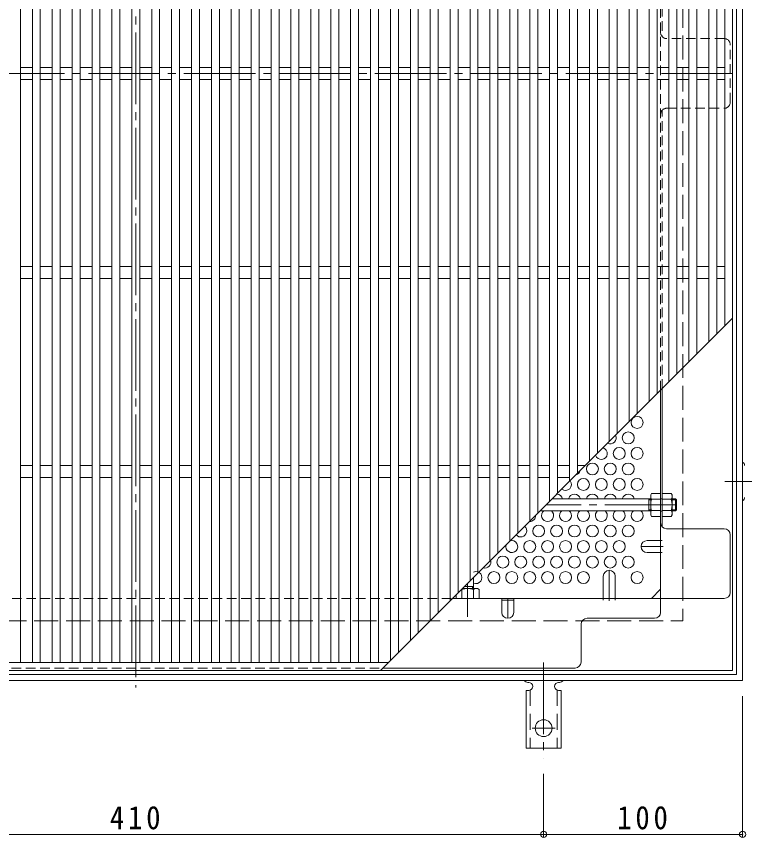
# Model space of a CAD drawing. Units: millimetres at full size, sheet at 1:4. Extents: x -925 to 1101, y -781 to 775.
# Drawn here: x -554.7 to -188.7, y -40.8 to 371.8 of the extents above; entities that cross this region are included whole.
import ezdxf

# ---------------------------------------------------------------- set-up
doc = ezdxf.new("R2010")
doc.units = ezdxf.units.MM
doc.header["$LTSCALE"] = 4
doc.header["$PDMODE"] = 32
doc.header["$PDSIZE"] = 3.2
for name, pattern in [('CHAIN1', [8, 5, -1, 1, -1]), ('CHAIN2', [12, 9, -1, 1, -1]), ('DASHED1', [1.8, 1.2, -0.6]), ('DASHED2', [3, 2, -1]), ('DASHED3', [4, 3, -1])]:
    doc.linetypes.add(name, pattern=pattern)
for name, color, linetype, lineweight in [('A-1_躯体', 3, 'Continuous', 9), ('A-2_仕上', 3, 'Continuous', 9), ('A-4_その他', 7, 'Continuous', 9), ('A-6_寸法', 2, 'Continuous', 9), ('A-7_ハッチ', 2, 'Continuous', 9), ('A-8_記号', 2, 'Continuous', 9), ('A-A_ﾊｯﾁ-ﾜｸ', 3, 'Continuous', 9), ('A-B_ﾊｯﾁ', 2, 'Continuous', 9)]:
    doc.layers.add(name, color=color, linetype=linetype, lineweight=lineweight)
doc.styles.add('ＭＳ ゴシック', font='')
doc.styles.get('ＭＳ ゴシック').set_extended_font_data('MS Gothic')

msp = doc.modelspace()

# ---------------------------------------------------------------- linework, layer by layer
at = {"layer": 'A-1_躯体', "color": 2}
for p, q in [((-189.713, 648.162), (-189.713, 38.162)), ((-192.713, 645.162), (-192.713, 41.162)), ((-189.713, 38.162), (-799.713, 38.162)), ((-192.713, 41.162), (-796.713, 41.162))]:
    msp.add_line(p, q, dxfattribs=at)
at = {"layer": 'A-1_躯体', "color": 2, "linetype": 'DASHED3'}
for p in [(-219.713, 618.161), (-769.713, 68.162)]:
    msp.add_line(p, (-219.713, 68.162), dxfattribs=at)
at = {"layer": 'A-1_躯体'}
for p, q in [((-235.913, 129.359), (-285.517, 129.359)), ((-236.913, 123.359), (-236.913, 129.359)), ((-236.913, 128.859), (-235.913, 128.859)), ((-223.413, 129.359), (-225.113, 129.359)), ((-225.113, 128.859), (-222.913, 128.859)), ((-223.413, 123.359), (-223.413, 129.359)), ((-223.413, 129.359), (-222.913, 128.859)), ((-222.913, 123.859), (-222.913, 128.859)), ((-236.913, 123.859), (-235.913, 123.859)), ((-225.113, 123.859), (-222.913, 123.859)), ((-223.413, 123.359), (-222.913, 123.859)), ((-235.913, 123.359), (-291.517, 123.359)), ((-223.413, 123.359), (-225.113, 123.359)), ((-324.913, 89.963), (-324.913, 84.359)), ((-330.413, 84.463), (-330.413, 84.359)), ((-329.517, 85.359), (-324.913, 85.359)), ((-325.413, 85.359), (-325.413, 84.359))]:
    msp.add_line(p, q, dxfattribs=at)
at = {"layer": 'A-1_躯体', "linetype": 'CHAIN2'}
for p, q in [((-222.913, 126.359), (-288.517, 126.359)), ((-327.913, 86.963), (-327.913, 70.126))]:
    msp.add_line(p, q, dxfattribs=at)
at = {"layer": 'A-2_仕上'}
for p, q in [((-194.713, 43.162), (-194.713, 643.162)), ((-552.713, 639.162), (-552.713, 47.162)), ((-546.713, 639.162), (-546.713, 47.162)), ((-542.713, 639.162), (-542.713, 47.162)), ((-536.713, 639.162), (-536.713, 47.162)), ((-532.713, 639.162), (-532.713, 47.162)), ((-526.713, 639.162), (-526.713, 47.162)), ((-522.713, 639.162), (-522.713, 47.162)), ((-516.713, 639.162), (-516.713, 47.162)), ((-512.713, 639.162), (-512.713, 47.162)), ((-506.713, 639.162), (-506.713, 47.162)), ((-502.713, 639.162), (-502.713, 47.162)), ((-496.713, 639.162), (-496.713, 47.162)), ((-492.713, 639.162), (-492.713, 47.162)), ((-486.713, 639.162), (-486.713, 47.162)), ((-482.713, 639.162), (-482.713, 47.162)), ((-476.713, 639.162), (-476.713, 47.162)), ((-472.713, 639.162), (-472.713, 47.162)), ((-466.713, 639.162), (-466.713, 47.162)), ((-462.713, 639.162), (-462.713, 47.162)), ((-456.713, 639.162), (-456.713, 47.162)), ((-452.713, 639.162), (-452.713, 47.162)), ((-446.713, 639.162), (-446.713, 47.162)), ((-442.713, 639.162), (-442.713, 47.162)), ((-436.713, 639.162), (-436.713, 47.162)), ((-432.713, 639.162), (-432.713, 47.162)), ((-426.713, 639.162), (-426.713, 47.162)), ((-422.713, 639.162), (-422.713, 47.162)), ((-416.713, 639.162), (-416.713, 47.162)), ((-412.713, 639.162), (-412.713, 47.162)), ((-406.713, 639.162), (-406.713, 47.162)), ((-402.713, 639.162), (-402.713, 47.162)), ((-396.713, 639.162), (-396.713, 47.162)), ((-392.713, 639.162), (-392.713, 47.162)), ((-386.713, 639.162), (-386.713, 47.162)), ((-382.713, 639.162), (-382.713, 47.162)), ((-376.713, 639.162), (-376.713, 47.162)), ((-372.713, 639.162), (-372.713, 47.162)), ((-366.713, 639.162), (-366.713, 48.163)), ((-362.713, 639.162), (-362.713, 52.163)), ((-356.713, 639.162), (-356.713, 58.163)), ((-352.713, 639.162), (-352.713, 62.163)), ((-346.713, 639.162), (-346.713, 68.163)), ((-342.713, 639.162), (-342.713, 72.163)), ((-336.713, 639.162), (-336.713, 78.163)), ((-332.713, 639.162), (-332.713, 82.163)), ((-326.713, 639.162), (-326.713, 88.163)), ((-322.713, 639.162), (-322.713, 92.163)), ((-316.713, 639.162), (-316.713, 98.163)), ((-312.713, 639.162), (-312.713, 102.163)), ((-306.713, 639.162), (-306.713, 108.163)), ((-302.713, 639.162), (-302.713, 112.163)), ((-296.713, 639.162), (-296.713, 118.163)), ((-292.713, 639.162), (-292.713, 122.163)), ((-286.713, 639.162), (-286.713, 128.163)), ((-282.713, 639.162), (-282.713, 132.163)), ((-276.713, 639.162), (-276.713, 138.163)), ((-272.713, 639.162), (-272.713, 142.163)), ((-266.713, 639.162), (-266.713, 148.163)), ((-262.713, 639.162), (-262.713, 152.163)), ((-256.713, 639.162), (-256.713, 158.163)), ((-252.713, 639.162), (-252.713, 162.163)), ((-246.713, 639.162), (-246.713, 168.163)), ((-242.713, 639.162), (-242.713, 172.163)), ((-236.713, 639.162), (-236.713, 178.163)), ((-232.713, 639.162), (-232.713, 182.163)), ((-226.713, 639.162), (-226.713, 188.163)), ((-222.713, 639.162), (-222.713, 192.163)), ((-216.713, 639.162), (-216.713, 198.163)), ((-212.713, 639.162), (-212.713, 202.163)), ((-206.713, 639.162), (-206.713, 208.163)), ((-202.713, 639.162), (-202.713, 212.163)), ((-198.713, 216.163), (-198.713, 639.162)), ((-546.713, 346.162), (-552.713, 346.162)), ((-536.713, 346.162), (-542.713, 346.162)), ((-526.713, 346.162), (-532.713, 346.162)), ((-516.713, 346.162), (-522.713, 346.162)), ((-506.713, 346.162), (-512.713, 346.162)), ((-496.713, 346.162), (-502.713, 346.162)), ((-486.713, 346.162), (-492.713, 346.162)), ((-476.713, 346.162), (-482.713, 346.162)), ((-466.713, 346.162), (-472.713, 346.162)), ((-456.713, 346.162), (-462.713, 346.162)), ((-446.713, 346.162), (-452.713, 346.162)), ((-436.713, 346.162), (-442.713, 346.162)), ((-426.713, 346.162), (-432.713, 346.162)), ((-416.713, 346.162), (-422.713, 346.162)), ((-406.713, 346.162), (-412.713, 346.162)), ((-396.713, 346.162), (-402.713, 346.162)), ((-386.713, 346.162), (-392.713, 346.162)), ((-376.713, 346.162), (-382.713, 346.162)), ((-366.713, 346.162), (-372.713, 346.162)), ((-356.713, 346.162), (-362.713, 346.162)), ((-346.713, 346.162), (-352.713, 346.162)), ((-336.713, 346.162), (-342.713, 346.162)), ((-326.713, 346.162), (-332.713, 346.162)), ((-316.713, 346.162), (-322.713, 346.162)), ((-306.713, 346.162), (-312.713, 346.162)), ((-296.713, 346.162), (-302.713, 346.162)), ((-286.713, 346.162), (-292.713, 346.162)), ((-276.713, 346.162), (-282.713, 346.162)), ((-266.713, 346.162), (-272.713, 346.162)), ((-256.713, 346.162), (-262.713, 346.162)), ((-246.713, 346.162), (-252.713, 346.162)), ((-236.713, 346.162), (-242.713, 346.162)), ((-226.713, 346.162), (-232.713, 346.162)), ((-216.713, 346.162), (-222.713, 346.162)), ((-206.713, 346.162), (-212.713, 346.162)), ((-198.713, 346.162), (-202.713, 346.162)), ((-546.713, 340.162), (-552.713, 340.162)), ((-536.713, 340.162), (-542.713, 340.162)), ((-526.713, 340.162), (-532.713, 340.162)), ((-516.713, 340.162), (-522.713, 340.162)), ((-506.713, 340.162), (-512.713, 340.162)), ((-496.713, 340.162), (-502.713, 340.162)), ((-486.713, 340.162), (-492.713, 340.162)), ((-476.713, 340.162), (-482.713, 340.162)), ((-466.713, 340.162), (-472.713, 340.162)), ((-456.713, 340.162), (-462.713, 340.162)), ((-446.713, 340.162), (-452.713, 340.162)), ((-436.713, 340.162), (-442.713, 340.162)), ((-426.713, 340.162), (-432.713, 340.162)), ((-416.713, 340.162), (-422.713, 340.162)), ((-406.713, 340.162), (-412.713, 340.162)), ((-396.713, 340.162), (-402.713, 340.162)), ((-386.713, 340.162), (-392.713, 340.162)), ((-376.713, 340.162), (-382.713, 340.162)), ((-366.713, 340.162), (-372.713, 340.162)), ((-356.713, 340.162), (-362.713, 340.162)), ((-346.713, 340.162), (-352.713, 340.162)), ((-336.713, 340.162), (-342.713, 340.162)), ((-326.713, 340.162), (-332.713, 340.162)), ((-316.713, 340.162), (-322.713, 340.162)), ((-306.713, 340.162), (-312.713, 340.162)), ((-296.713, 340.162), (-302.713, 340.162)), ((-286.713, 340.162), (-292.713, 340.162)), ((-276.713, 340.162), (-282.713, 340.162)), ((-266.713, 340.162), (-272.713, 340.162)), ((-256.713, 340.162), (-262.713, 340.162)), ((-246.713, 340.162), (-252.713, 340.162)), ((-236.713, 340.162), (-242.713, 340.162)), ((-226.713, 340.162), (-232.713, 340.162)), ((-216.713, 340.162), (-222.713, 340.162)), ((-206.713, 340.162), (-212.713, 340.162)), ((-198.713, 340.162), (-202.713, 340.162)), ((-546.713, 246.162), (-552.713, 246.162)), ((-536.713, 246.162), (-542.713, 246.162)), ((-526.713, 246.162), (-532.713, 246.162)), ((-516.713, 246.162), (-522.713, 246.162)), ((-506.713, 246.162), (-512.713, 246.162)), ((-496.713, 246.162), (-502.713, 246.162)), ((-486.713, 246.162), (-492.713, 246.162)), ((-476.713, 246.162), (-482.713, 246.162)), ((-466.713, 246.162), (-472.713, 246.162)), ((-456.713, 246.162), (-462.713, 246.162)), ((-446.713, 246.162), (-452.713, 246.162)), ((-436.713, 246.162), (-442.713, 246.162)), ((-426.713, 246.162), (-432.713, 246.162)), ((-416.713, 246.162), (-422.713, 246.162)), ((-406.713, 246.162), (-412.713, 246.162)), ((-396.713, 246.162), (-402.713, 246.162)), ((-386.713, 246.162), (-392.713, 246.162)), ((-376.713, 246.162), (-382.713, 246.162)), ((-366.713, 246.162), (-372.713, 246.162)), ((-356.713, 246.162), (-362.713, 246.162)), ((-346.713, 246.162), (-352.713, 246.162)), ((-336.713, 246.162), (-342.713, 246.162)), ((-326.713, 246.162), (-332.713, 246.162)), ((-316.713, 246.162), (-322.713, 246.162)), ((-306.713, 246.162), (-312.713, 246.162)), ((-296.713, 246.162), (-302.713, 246.162)), ((-286.713, 246.162), (-292.713, 246.162)), ((-276.713, 246.162), (-282.713, 246.162)), ((-266.713, 246.162), (-272.713, 246.162)), ((-256.713, 246.162), (-262.713, 246.162)), ((-246.713, 246.162), (-252.713, 246.162)), ((-236.713, 246.162), (-242.713, 246.162)), ((-226.713, 246.162), (-232.713, 246.162)), ((-216.713, 246.162), (-222.713, 246.162)), ((-206.713, 246.162), (-212.713, 246.162)), ((-198.713, 246.162), (-202.713, 246.162)), ((-546.713, 240.162), (-552.713, 240.162)), ((-536.713, 240.162), (-542.713, 240.162)), ((-526.713, 240.162), (-532.713, 240.162)), ((-516.713, 240.162), (-522.713, 240.162)), ((-506.713, 240.162), (-512.713, 240.162)), ((-496.713, 240.162), (-502.713, 240.162)), ((-486.713, 240.162), (-492.713, 240.162)), ((-476.713, 240.162), (-482.713, 240.162)), ((-466.713, 240.162), (-472.713, 240.162)), ((-456.713, 240.162), (-462.713, 240.162)), ((-446.713, 240.162), (-452.713, 240.162)), ((-436.713, 240.162), (-442.713, 240.162)), ((-426.713, 240.162), (-432.713, 240.162)), ((-416.713, 240.162), (-422.713, 240.162)), ((-406.713, 240.162), (-412.713, 240.162)), ((-396.713, 240.162), (-402.713, 240.162)), ((-386.713, 240.162), (-392.713, 240.162)), ((-376.713, 240.162), (-382.713, 240.162)), ((-366.713, 240.162), (-372.713, 240.162)), ((-356.713, 240.162), (-362.713, 240.162)), ((-346.713, 240.162), (-352.713, 240.162)), ((-336.713, 240.162), (-342.713, 240.162)), ((-326.713, 240.162), (-332.713, 240.162)), ((-316.713, 240.162), (-322.713, 240.162)), ((-306.713, 240.162), (-312.713, 240.162)), ((-296.713, 240.162), (-302.713, 240.162)), ((-286.713, 240.162), (-292.713, 240.162)), ((-276.713, 240.162), (-282.713, 240.162)), ((-266.713, 240.162), (-272.713, 240.162)), ((-256.713, 240.162), (-262.713, 240.162)), ((-246.713, 240.162), (-252.713, 240.162)), ((-236.713, 240.162), (-242.713, 240.162)), ((-226.713, 240.162), (-232.713, 240.162)), ((-216.713, 240.162), (-222.713, 240.162)), ((-206.713, 240.162), (-212.713, 240.162)), ((-198.713, 240.162), (-202.713, 240.162)), ((-194.713, 220.162), (-371.713, 43.163)), ((-546.713, 146.162), (-552.713, 146.162)), ((-536.713, 146.162), (-542.713, 146.162)), ((-526.713, 146.162), (-532.713, 146.162)), ((-516.713, 146.162), (-522.713, 146.162)), ((-506.713, 146.162), (-512.713, 146.162)), ((-496.713, 146.162), (-502.713, 146.162)), ((-486.713, 146.162), (-492.713, 146.162)), ((-476.713, 146.162), (-482.713, 146.162)), ((-466.713, 146.162), (-472.713, 146.162)), ((-456.713, 146.162), (-462.713, 146.162)), ((-446.713, 146.162), (-452.713, 146.162)), ((-436.713, 146.162), (-442.713, 146.162)), ((-426.713, 146.162), (-432.713, 146.162)), ((-416.713, 146.162), (-422.713, 146.162)), ((-406.713, 146.162), (-412.713, 146.162)), ((-396.713, 146.162), (-402.713, 146.162)), ((-386.713, 146.162), (-392.713, 146.162)), ((-376.713, 146.162), (-382.713, 146.162)), ((-366.713, 146.162), (-372.713, 146.162)), ((-356.713, 146.162), (-362.713, 146.162)), ((-346.713, 146.162), (-352.713, 146.162)), ((-336.713, 146.162), (-342.713, 146.162)), ((-326.713, 146.162), (-332.713, 146.162)), ((-316.713, 146.162), (-322.713, 146.162)), ((-306.713, 146.162), (-312.713, 146.162)), ((-296.713, 146.162), (-302.713, 146.162)), ((-286.713, 146.162), (-292.713, 146.162)), ((-276.713, 146.162), (-282.713, 146.162)), ((-268.713, 146.162), (-272.713, 146.162)), ((-546.713, 140.162), (-552.713, 140.162)), ((-536.713, 140.162), (-542.713, 140.162)), ((-526.713, 140.162), (-532.713, 140.162)), ((-516.713, 140.162), (-522.713, 140.162)), ((-506.713, 140.162), (-512.713, 140.162)), ((-496.713, 140.162), (-502.713, 140.162)), ((-486.713, 140.162), (-492.713, 140.162)), ((-476.713, 140.162), (-482.713, 140.162)), ((-466.713, 140.162), (-472.713, 140.162)), ((-456.713, 140.162), (-462.713, 140.162)), ((-446.713, 140.162), (-452.713, 140.162)), ((-436.713, 140.162), (-442.713, 140.162)), ((-426.713, 140.162), (-432.713, 140.162)), ((-416.713, 140.162), (-422.713, 140.162)), ((-406.713, 140.162), (-412.713, 140.162)), ((-396.713, 140.162), (-402.713, 140.162)), ((-386.713, 140.162), (-392.713, 140.162)), ((-376.713, 140.162), (-382.713, 140.162)), ((-366.713, 140.162), (-372.713, 140.162)), ((-356.713, 140.162), (-362.713, 140.162)), ((-346.713, 140.162), (-352.713, 140.162)), ((-336.713, 140.162), (-342.713, 140.162)), ((-326.713, 140.162), (-332.713, 140.162)), ((-316.713, 140.162), (-322.713, 140.162)), ((-306.713, 140.162), (-312.713, 140.162)), ((-296.713, 140.162), (-302.713, 140.162)), ((-286.713, 140.162), (-292.713, 140.162)), ((-276.713, 140.162), (-282.713, 140.162)), ((-794.713, 47.162), (-367.713, 47.162)), ((-794.713, 43.162), (-194.713, 43.162))]:
    msp.add_line(p, q, dxfattribs=at)
at = {"layer": 'A-4_その他'}
for p, q in [((-189.713, -40.415), (-189.713, 30.162)), ((-289.713, -40.415), (-289.713, -8.838)), ((-699.712, -39.215), (-289.713, -39.215)), ((-289.713, -39.215), (-189.713, -39.215))]:
    msp.add_line(p, q, dxfattribs=at)
for p in [(-289.713, -39.215), (-189.713, -39.215)]:
    msp.add_point(p, dxfattribs=at)
at = {"layer": 'A-6_寸法'}
for centre in [(-242.713, 167.792), (-247.213, 159.998), (-251.713, 152.204), (-242.713, 152.204), (-265.213, 144.409), (-256.213, 144.409), (-247.213, 144.409), (-269.713, 136.615), (-260.713, 136.615), (-251.713, 136.615), (-242.713, 136.615), (-292.213, 113.232), (-283.213, 113.232), (-274.213, 113.232), (-265.213, 113.232), (-256.213, 113.232), (-247.213, 113.232), (-296.713, 105.438), (-287.713, 105.438), (-278.713, 105.438), (-269.713, 105.438), (-260.713, 105.438), (-251.713, 105.438), (-310.213, 97.644), (-301.213, 97.644), (-292.213, 97.644), (-283.213, 97.644), (-274.213, 97.644), (-265.213, 97.644), (-256.213, 97.644), (-247.213, 97.644), (-314.713, 89.85), (-305.713, 89.85), (-296.713, 89.85), (-287.713, 89.85), (-278.713, 89.85), (-269.713, 89.85), (-242.713, 89.85)]:
    msp.add_circle(centre, 3, dxfattribs=at)
for centre, start, end in [((-256.213, 159.998), 243.34421, 26.65579), ((-260.713, 152.204), 197.50106, 72.49894), ((-274.213, 144.409), 287.0224, 342.9776), ((-278.713, 136.615), 231.12362, 38.87638), ((-283.213, 128.821), 10.32692, 87.05033), ((-274.213, 128.821), 10.32692, 169.67308), ((-265.213, 128.821), 10.32692, 169.67308), ((-256.213, 128.821), 10.32692, 169.67308), ((-247.213, 128.821), 10.32692, 169.67308), ((-296.713, 121.027), 267.46036, 2.53964), ((-287.713, 121.027), 128.98227, 51.01773), ((-278.713, 121.027), 128.98227, 51.01773), ((-269.713, 121.027), 128.98227, 51.01773), ((-260.713, 121.027), 128.98227, 51.01773), ((-251.713, 121.027), 128.98227, 51.01773), ((-242.713, 121.027), 128.98227, 51.01773), ((-301.213, 113.232), 219.18152, 50.81848), ((-305.713, 105.438), 163.61779, 106.38221), ((-319.213, 97.644), 252.84161, 17.15839), ((-323.713, 89.85), 246.42182, 113.57818)]:
    msp.add_arc(centre, 3, start, end, dxfattribs=at)
at = {"layer": 'A-7_ハッチ', "linetype": 'CHAIN2'}
for p, q in [((-494.713, 651.759), (-494.713, 34.565)), ((-194.556, 343.162), (-794.438, 343.162))]:
    msp.add_line(p, q, dxfattribs=at)
at = {"layer": 'A-7_ハッチ', "linetype": 'DASHED1'}
for p, q in [((-230.913, 183.963), (-230.913, 613.966)), ((-230.113, 571.009), (-230.113, 361.623)), ((-198.909, 360.663), (-227.913, 360.663)), ((-195.909, 328.662), (-195.909, 357.663)), ((-230.113, 184.763), (-230.113, 324.701)), ((-227.913, 325.662), (-198.909, 325.662)), ((-230.113, 129.359), (-230.913, 129.359)), ((-230.113, 123.159), (-230.913, 123.159)), ((-230.913, 108.438), (-230.113, 108.438)), ((-230.913, 102.438), (-230.113, 102.438)), ((-758.513, 79.359), (-335.517, 79.359)), ((-259.713, 79.359), (-259.713, 78.559)), ((-253.713, 79.359), (-253.713, 78.559)), ((-715.512, 44.359), (-370.517, 44.359))]:
    msp.add_line(p, q, dxfattribs=at)
at = {"layer": 'A-7_ハッチ'}
for p, q in [((-230.913, 72.359), (-230.913, 183.963)), ((-230.113, 115.32), (-230.113, 184.763)), ((-198.909, 114.36), (-227.913, 114.36)), ((-195.909, 82.359), (-195.909, 111.36)), ((-235.525, 79.359), (-230.913, 83.971)), ((-335.517, 79.359), (-198.909, 79.359)), ((-310.713, 78.559), (-304.713, 78.559)), ((-270.914, 47.359), (-270.914, 66.359)), ((-267.914, 69.359), (-233.913, 69.359)), ((-370.517, 44.359), (-273.914, 44.359))]:
    msp.add_line(p, q, dxfattribs=at)
at = {"layer": 'A-7_ハッチ', "linetype": 'DASHED1'}
for centre, start, end in [((-227.913, 363.663), 180, 270), ((-198.909, 357.663), 0, 90), ((-198.909, 328.662), 270, 0), ((-227.913, 322.662), 90, 180)]:
    msp.add_arc(centre, 3, start, end, dxfattribs=at)
at = {"layer": 'A-7_ハッチ'}
for centre, start, end in [((-227.913, 117.36), 180, 270), ((-198.909, 111.36), 0, 90), ((-198.909, 82.359), 270, 0), ((-233.913, 72.359), 270, 0), ((-267.914, 66.359), 90, 180), ((-273.914, 47.359), 270, 0)]:
    msp.add_arc(centre, 3, start, end, dxfattribs=at)
at = {"layer": 'A-8_記号'}
for p, q in [((-237.713, 108.438), (-230.913, 108.438)), ((-237.713, 102.438), (-230.913, 102.438)), ((-259.713, 90.509), (-259.713, 79.359)), ((-253.713, 90.509), (-253.713, 79.359)), ((-310.713, 72.359), (-310.713, 79.359)), ((-304.713, 72.359), (-304.713, 79.359))]:
    msp.add_line(p, q, dxfattribs=at)
at = {"layer": 'A-8_記号', "linetype": 'CHAIN1'}
for p, q in [((-229.713, 105.438), (-240.713, 105.438)), ((-256.713, 78.159), (-256.713, 93.509)), ((-307.713, 79.359), (-307.713, 69.359))]:
    msp.add_line(p, q, dxfattribs=at)
at = {"layer": 'A-8_記号'}
for centre, start, end in [((-237.713, 105.438), 90, 270), ((-256.713, 90.509), 0, 180), ((-307.713, 72.359), 180, 0)]:
    msp.add_arc(centre, 3, start, end, dxfattribs=at)
at = {"layer": 'A-A_ﾊｯﾁ-ﾜｸ', "color": 7, "linetype": 'CHAIN2'}
for p, q in [((-198.713, 138.163), (-150.713, 138.163)), ((-289.713, 47.163), (-289.713, -0.838)), ((-283.937, 14.162), (-295.489, 14.162))]:
    msp.add_line(p, q, dxfattribs=at)
at = {"layer": 'A-A_ﾊｯﾁ-ﾜｸ'}
for p, q in [((-297.208, 37.162), (-297.721, 37.162)), ((-281.713, 37.162), (-282.213, 37.162)), ((-298.463, 33.162), (-297.213, 33.162)), ((-298.463, 33.162), (-298.463, 4.162)), ((-280.963, 33.162), (-282.213, 33.162)), ((-280.963, 33.162), (-280.963, 4.162)), ((-298.463, 4.162), (-280.963, 4.162))]:
    msp.add_line(p, q, dxfattribs=at)
at = {"layer": 'A-A_ﾊｯﾁ-ﾜｸ', "linetype": 'DASHED2'}
for p, q in [((-296.463, 33.308), (-296.463, 4.162)), ((-282.963, 33.308), (-282.963, 4.162))]:
    msp.add_line(p, q, dxfattribs=at)
at = {"layer": 'A-A_ﾊｯﾁ-ﾜｸ'}
msp.add_circle((-289.713, 14.162), 4.25, dxfattribs=at)
for centre, start, end in [((-190.713, 146.163), 0.27597, 60.00049), ((-190.713, 130.163), 299.99928, 359.75838), ((-297.713, 39.162), 209.99928, 269.75838), ((-297.213, 35.162), 270, 89.86671), ((-282.213, 35.162), 90, 270), ((-281.713, 39.162), 270.27597, 330.00049)]:
    msp.add_arc(centre, 2, start, end, dxfattribs=at)
at = {"layer": 'A-B_ﾊｯﾁ'}
for p, q in [((-235.913, 131.359), (-235.48, 132.109)), ((-230.913, 132.109), (-235.48, 132.109)), ((-230.913, 120.609), (-230.913, 132.109)), ((-230.113, 120.609), (-230.113, 132.109)), ((-230.113, 132.109), (-225.546, 132.109)), ((-225.113, 131.359), (-225.546, 132.109)), ((-235.913, 121.359), (-235.913, 131.359)), ((-235.48, 129.222), (-230.913, 129.222)), ((-225.546, 129.222), (-230.113, 129.222)), ((-225.113, 121.359), (-225.113, 131.359)), ((-235.913, 121.359), (-235.48, 120.609)), ((-235.48, 123.495), (-230.913, 123.495)), ((-230.913, 120.609), (-235.48, 120.609)), ((-225.546, 123.495), (-230.113, 123.495)), ((-230.113, 120.609), (-225.546, 120.609)), ((-225.113, 121.359), (-225.546, 120.609)), ((-330.776, 83.926), (-330.776, 79.359)), ((-330.517, 84.359), (-322.913, 84.359)), ((-325.05, 83.926), (-325.05, 79.359)), ((-322.913, 84.359), (-322.163, 83.926)), ((-322.163, 79.359), (-322.163, 83.926)), ((-333.663, 79.359), (-333.663, 81.213))]:
    msp.add_line(p, q, dxfattribs=at)
for centre, radius, start, end in [((-232.631, 130.464), 3.29, 149.99998, 176.07924), ((-228.395, 130.464), 3.29, 3.92076, 30.00002), ((-233.178, 130.699), 2.735, 180.2103, 212.68507), ((-226.23, 126.359), 9.683, 162.79973, 197.20026), ((-227.848, 130.699), 2.735, 327.31493, 359.7897), ((-234.796, 126.359), 9.683, 342.79974, 17.20027), ((-233.178, 122.019), 2.735, 147.31491, 179.78969), ((-232.631, 122.253), 3.29, 183.92075, 210), ((-227.848, 122.019), 2.735, 0.21031, 32.68509), ((-228.395, 122.253), 3.29, 330, 356.07925), ((-332.253, 81.624), 2.735, 57.31491, 59.9618), ((-327.913, 74.676), 9.683, 72.79973, 107.20026), ((-323.573, 81.624), 2.735, 90.2103, 122.68507), ((-323.808, 81.077), 3.29, 59.99998, 86.07924)]:
    msp.add_arc(centre, radius, start, end, dxfattribs=at)

# ---------------------------------------------------------------- texts
at = {"layer": 'A-4_その他', "color": 2, "char_height": 11.73, "attachment_point": 7, "style": 'ＭＳ ゴシック'}
for s, insert in [('\\T1.27;\\W0.9;410', (-507.713, -36.815)), ('\\T1.27;\\W0.9;100', (-252.713, -36.815))]:
    msp.add_mtext(s, dxfattribs=dict(at, insert=insert))

doc.saveas('drawing.dxf')
